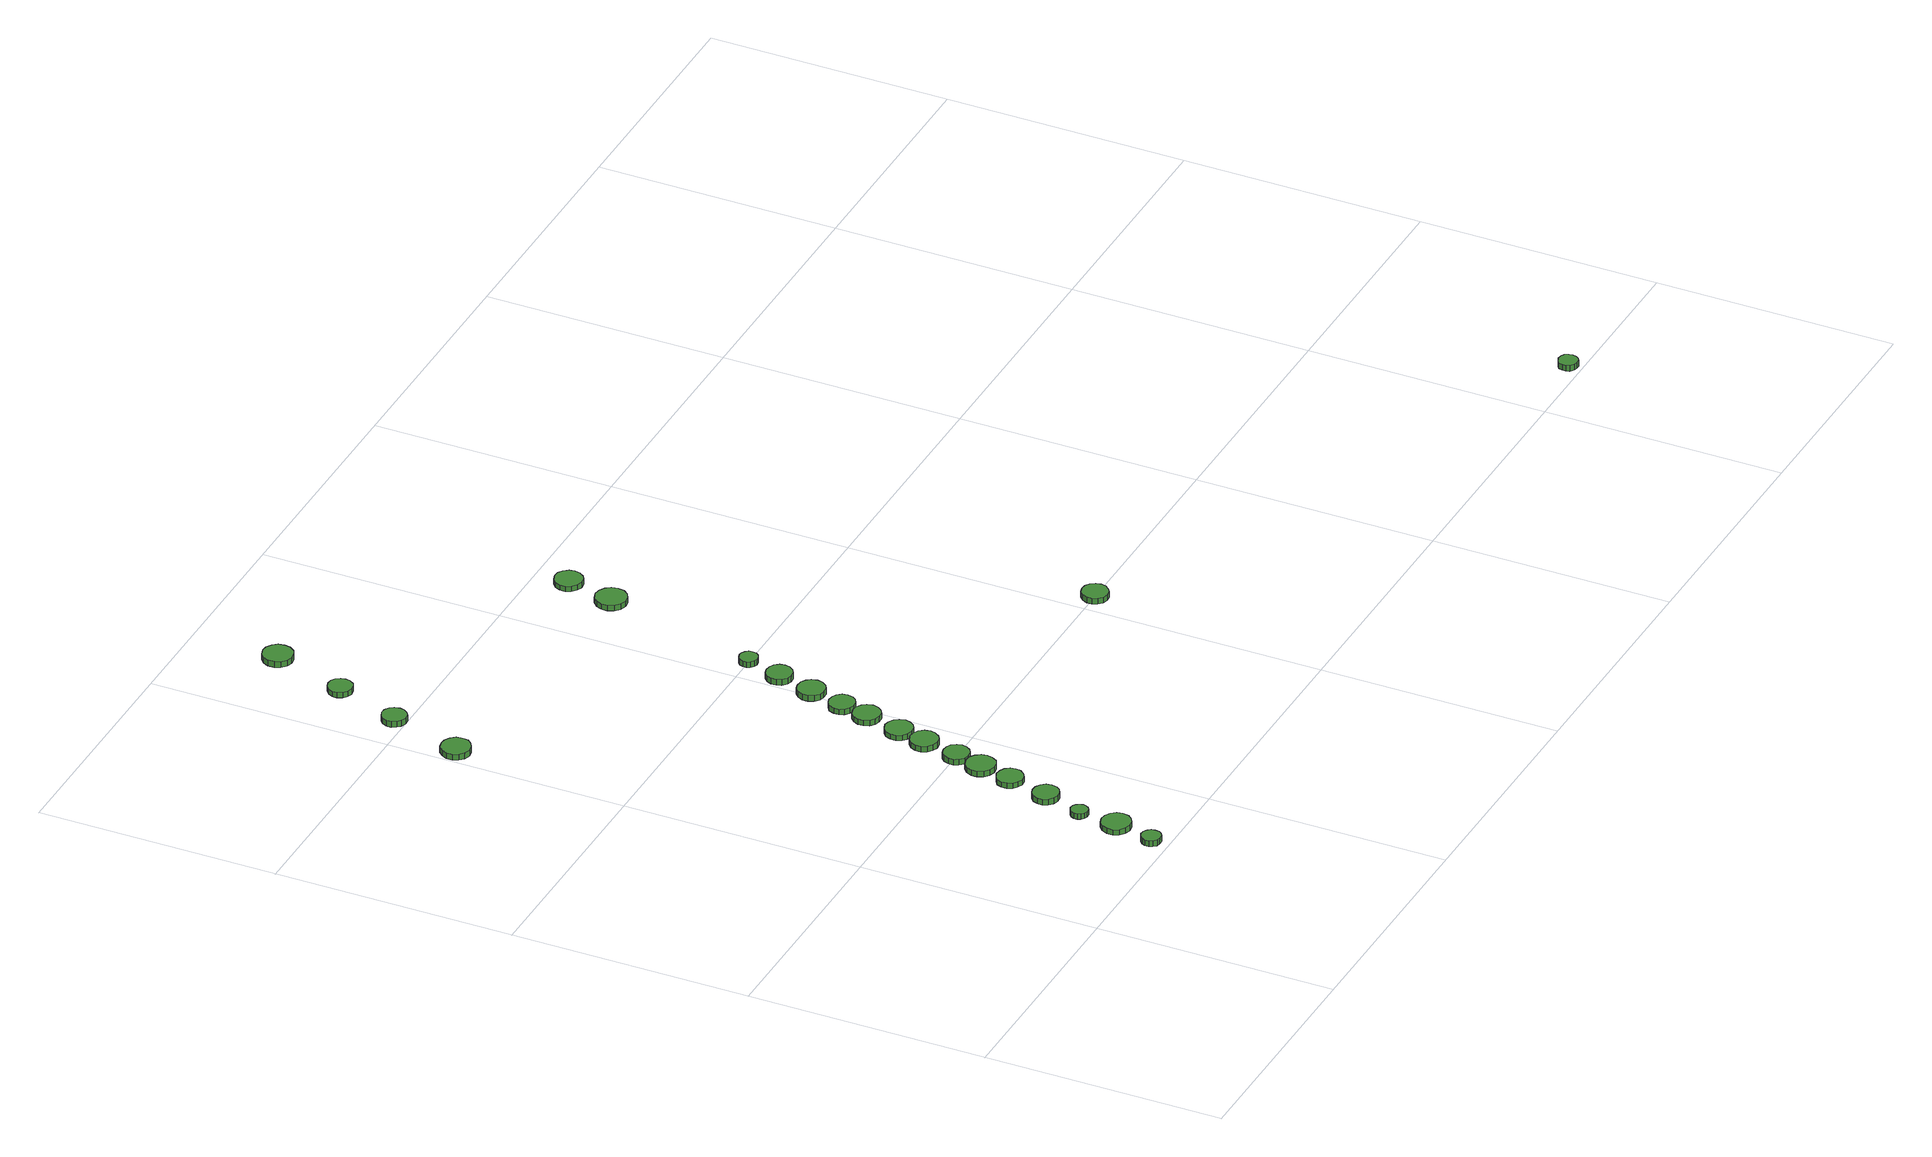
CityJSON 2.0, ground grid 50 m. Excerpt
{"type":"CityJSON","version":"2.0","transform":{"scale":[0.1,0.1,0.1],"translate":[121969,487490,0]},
"CityObjects":{
"tree1":{"type":"SolitaryVegetationObject","attributes":{"function":"something"},"geometry":[{"type":"MultiSurface","lod":"1","boundaries":[[[0,1,2,3,4,5,6,7,8,9,10,11,12,13,14]],[[15,16,17,18,19,20,21,22,23,24,25,26,27,28,29]],[[0,29,28,1]],[[1,28,27,2]],[[2,27,26,3]],[[3,26,25,4]],[[4,25,24,5]],[[5,24,23,6]],[[6,23,22,7]],[[7,22,21,8]],[[8,21,20,9]],[[9,20,19,10]],[[10,19,18,11]],[[11,18,17,12]],[[12,17,16,13]],[[13,16,15,14]],[[14,15,29,0]]]}]},
"tree2":{"type":"SolitaryVegetationObject","attributes":{"function":"something"},"geometry":[{"type":"MultiSurface","lod":"1","boundaries":[[[30,31,32,33,34,35,36,37,38,39,40,41,42,43,44]],[[45,46,47,48,49,50,51,52,53,54,55,56,57,58,59]],[[30,59,58,31]],[[31,58,57,32]],[[32,57,56,33]],[[33,56,55,34]],[[34,55,54,35]],[[35,54,53,36]],[[36,53,52,37]],[[37,52,51,38]],[[38,51,50,39]],[[39,50,49,40]],[[40,49,48,41]],[[41,48,47,42]],[[42,47,46,43]],[[43,46,45,44]],[[44,45,59,30]]]}]},
"tree3":{"type":"SolitaryVegetationObject","attributes":{"function":"something"},"geometry":[{"type":"MultiSurface","lod":"1","boundaries":[[[60,61,62,63,64,65,66,67,68,69,70,71,72,73,74]],[[75,76,77,78,79,80,81,82,83,84,85,86,87,88,89]],[[60,89,88,61]],[[61,88,87,62]],[[62,87,86,63]],[[63,86,85,64]],[[64,85,84,65]],[[65,84,83,66]],[[66,83,82,67]],[[67,82,81,68]],[[68,81,80,69]],[[69,80,79,70]],[[70,79,78,71]],[[71,78,77,72]],[[72,77,76,73]],[[73,76,75,74]],[[74,75,89,60]]]}]},
"tree4":{"type":"SolitaryVegetationObject","attributes":{"function":"something"},"geometry":[{"type":"MultiSurface","lod":"1","boundaries":[[[90,91,92,93,94,95,96,97,98,99,100,101,102,103,104]],[[105,106,107,108,109,110,111,112,113,114,115,116,117,118,119]],[[90,119,118,91]],[[91,118,117,92]],[[92,117,116,93]],[[93,116,115,94]],[[94,115,114,95]],[[95,114,113,96]],[[96,113,112,97]],[[97,112,111,98]],[[98,111,110,99]],[[99,110,109,100]],[[100,109,108,101]],[[101,108,107,102]],[[102,107,106,103]],[[103,106,105,104]],[[104,105,119,90]]]}]},
"tree5":{"type":"SolitaryVegetationObject","attributes":{"function":"something"},"geometry":[{"type":"MultiSurface","lod":"1","boundaries":[[[120,121,122,123,124,125,126,127,128,129,130,131,132,133,134]],[[135,136,137,138,139,140,141,142,143,144,145,146,147,148,149]],[[120,149,148,121]],[[121,148,147,122]],[[122,147,146,123]],[[123,146,145,124]],[[124,145,144,125]],[[125,144,143,126]],[[126,143,142,127]],[[127,142,141,128]],[[128,141,140,129]],[[129,140,139,130]],[[130,139,138,131]],[[131,138,137,132]],[[132,137,136,133]],[[133,136,135,134]],[[134,135,149,120]]]}]},
"tree6":{"type":"SolitaryVegetationObject","attributes":{"function":"something"},"geometry":[{"type":"MultiSurface","lod":"1","boundaries":[[[150,151,152,153,154,155,156,157,158,159,160,161,162,163,164]],[[165,166,167,168,169,170,171,172,173,174,175,176,177,178,179]],[[150,179,178,151]],[[151,178,177,152]],[[152,177,176,153]],[[153,176,175,154]],[[154,175,174,155]],[[155,174,173,156]],[[156,173,172,157]],[[157,172,171,158]],[[158,171,170,159]],[[159,170,169,160]],[[160,169,168,161]],[[161,168,167,162]],[[162,167,166,163]],[[163,166,165,164]],[[164,165,179,150]]]}]},
"tree7":{"type":"SolitaryVegetationObject","attributes":{"function":"something"},"geometry":[{"type":"MultiSurface","lod":"1","boundaries":[[[180,181,182,183,184,185,186,187,188,189,190,191,192,193,194]],[[195,196,197,198,199,200,201,202,203,204,205,206,207,208,209]],[[180,209,208,181]],[[181,208,207,182]],[[182,207,206,183]],[[183,206,205,184]],[[184,205,204,185]],[[185,204,203,186]],[[186,203,202,187]],[[187,202,201,188]],[[188,201,200,189]],[[189,200,199,190]],[[190,199,198,191]],[[191,198,197,192]],[[192,197,196,193]],[[193,196,195,194]],[[194,195,209,180]]]}]},
"tree8":{"type":"SolitaryVegetationObject","attributes":{"function":"something"},"geometry":[{"type":"MultiSurface","lod":"1","boundaries":[[[210,211,212,213,214,215,216,217,218,219,220,221,222,223,224]],[[225,226,227,228,229,230,231,232,233,234,235,236,237,238,239]],[[210,239,238,211]],[[211,238,237,212]],[[212,237,236,213]],[[213,236,235,214]],[[214,235,234,215]],[[215,234,233,216]],[[216,233,232,217]],[[217,232,231,218]],[[218,231,230,219]],[[219,230,229,220]],[[220,229,228,221]],[[221,228,227,222]],[[222,227,226,223]],[[223,226,225,224]],[[224,225,239,210]]]}]},
"tree9":{"type":"SolitaryVegetationObject","attributes":{"function":"something"},"geometry":[{"type":"MultiSurface","lod":"1","boundaries":[[[240,241,242,243,244,245,246,247,248,249,250,251,252,253,254]],[[255,256,257,258,259,260,261,262,263,264,265,266,267,268,269]],[[240,269,268,241]],[[241,268,267,242]],[[242,267,266,243]],[[243,266,265,244]],[[244,265,264,245]],[[245,264,263,246]],[[246,263,262,247]],[[247,262,261,248]],[[248,261,260,249]],[[249,260,259,250]],[[250,259,258,251]],[[251,258,257,252]],[[252,257,256,253]],[[253,256,255,254]],[[254,255,269,240]]]}]},
"tree10":{"type":"SolitaryVegetationObject","attributes":{"function":"something"},"geometry":[{"type":"MultiSurface","lod":"1","boundaries":[[[270,271,272,273,274,275,276,277,278,279,280,281,282,283,284]],[[285,286,287,288,289,290,291,292,293,294,295,296,297,298,299]],[[270,299,298,271]],[[271,298,297,272]],[[272,297,296,273]],[[273,296,295,274]],[[274,295,294,275]],[[275,294,293,276]],[[276,293,292,277]],[[277,292,291,278]],[[278,291,290,279]],[[279,290,289,280]],[[280,289,288,281]],[[281,288,287,282]],[[282,287,286,283]],[[283,286,285,284]],[[284,285,299,270]]]}]},
"tree11":{"type":"SolitaryVegetationObject","attributes":{"function":"something"},"geometry":[{"type":"MultiSurface","lod":"1","boundaries":[[[300,301,302,303,304,305,306,307,308,309,310,311,312,313,314]],[[315,316,317,318,319,320,321,322,323,324,325,326,327,328,329]],[[300,329,328,301]],[[301,328,327,302]],[[302,327,326,303]],[[303,326,325,304]],[[304,325,324,305]],[[305,324,323,306]],[[306,323,322,307]],[[307,322,321,308]],[[308,321,320,309]],[[309,320,319,310]],[[310,319,318,311]],[[311,318,317,312]],[[312,317,316,313]],[[313,316,315,314]],[[314,315,329,300]]]}]},
"tree12":{"type":"SolitaryVegetationObject","attributes":{"function":"something"},"geometry":[{"type":"MultiSurface","lod":"1","boundaries":[[[330,331,332,333,334,335,336,337,338,339,340,341,342,343,344]],[[345,346,347,348,349,350,351,352,353,354,355,356,357,358,359]],[[330,359,358,331]],[[331,358,357,332]],[[332,357,356,333]],[[333,356,355,334]],[[334,355,354,335]],[[335,354,353,336]],[[336,353,352,337]],[[337,352,351,338]],[[338,351,350,339]],[[339,350,349,340]],[[340,349,348,341]],[[341,348,347,342]],[[342,347,346,343]],[[343,346,345,344]],[[344,345,359,330]]]}]},
"tree13":{"type":"SolitaryVegetationObject","attributes":{"function":"something"},"geometry":[{"type":"MultiSurface","lod":"1","boundaries":[[[360,361,362,363,364,365,366,367,368,369,370,371,372,373,374]],[[375,376,377,378,379,380,381,382,383,384,385,386,387,388,389]],[[360,389,388,361]],[[361,388,387,362]],[[362,387,386,363]],[[363,386,385,364]],[[364,385,384,365]],[[365,384,383,366]],[[366,383,382,367]],[[367,382,381,368]],[[368,381,380,369]],[[369,380,379,370]],[[370,379,378,371]],[[371,378,377,372]],[[372,377,376,373]],[[373,376,375,374]],[[374,375,389,360]]]}]},
"tree14":{"type":"SolitaryVegetationObject","attributes":{"function":"something"},"geometry":[{"type":"MultiSurface","lod":"1","boundaries":[[[390,391,392,393,394,395,396,397,398,399,400,401,402,403,404]],[[405,406,407,408,409,410,411,412,413,414,415,416,417,418,419]],[[390,419,418,391]],[[391,418,417,392]],[[392,417,416,393]],[[393,416,415,394]],[[394,415,414,395]],[[395,414,413,396]],[[396,413,412,397]],[[397,412,411,398]],[[398,411,410,399]],[[399,410,409,400]],[[400,409,408,401]],[[401,408,407,402]],[[402,407,406,403]],[[403,406,405,404]],[[404,405,419,390]]]}]},
"tree15":{"type":"SolitaryVegetationObject","attributes":{"function":"something"},"geometry":[{"type":"MultiSurface","lod":"1","boundaries":[[[420,421,422,423,424,425,426,427,428,429,430,431,432,433,434]],[[435,436,437,438,439,440,441,442,443,444,445,446,447,448,449]],[[420,449,448,421]],[[421,448,447,422]],[[422,447,446,423]],[[423,446,445,424]],[[424,445,444,425]],[[425,444,443,426]],[[426,443,442,427]],[[427,442,441,428]],[[428,441,440,429]],[[429,440,439,430]],[[430,439,438,431]],[[431,438,437,432]],[[432,437,436,433]],[[433,436,435,434]],[[434,435,449,420]]]}]},
"tree16":{"type":"SolitaryVegetationObject","attributes":{"function":"something"},"geometry":[{"type":"MultiSurface","lod":"1","boundaries":[[[450,451,452,453,454,455,456,457,458,459,460,461,462,463,464]],[[465,466,467,468,469,470,471,472,473,474,475,476,477,478,479]],[[450,479,478,451]],[[451,478,477,452]],[[452,477,476,453]],[[453,476,475,454]],[[454,475,474,455]],[[455,474,473,456]],[[456,473,472,457]],[[457,472,471,458]],[[458,471,470,459]],[[459,470,469,460]],[[460,469,468,461]],[[461,468,467,462]],[[462,467,466,463]],[[463,466,465,464]],[[464,465,479,450]]]}]},
"tree17":{"type":"SolitaryVegetationObject","attributes":{"function":"something"},"geometry":[{"type":"MultiSurface","lod":"1","boundaries":[[[480,481,482,483,484,485,486,487,488,489,490,491,492,493,494]],[[495,496,497,498,499,500,501,502,503,504,505,506,507,508,509]],[[480,509,508,481]],[[481,508,507,482]],[[482,507,506,483]],[[483,506,505,484]],[[484,505,504,485]],[[485,504,503,486]],[[486,503,502,487]],[[487,502,501,488]],[[488,501,500,489]],[[489,500,499,490]],[[490,499,498,491]],[[491,498,497,492]],[[492,497,496,493]],[[493,496,495,494]],[[494,495,509,480]]]}]},
"tree18":{"type":"SolitaryVegetationObject","attributes":{"function":"something"},"geometry":[{"type":"MultiSurface","lod":"1","boundaries":[[[510,511,512,513,514,515,516,517,518,519,520,521,522,523,524]],[[525,526,527,528,529,530,531,532,533,534,535,536,537,538,539]],[[510,539,538,511]],[[511,538,537,512]],[[512,537,536,513]],[[513,536,535,514]],[[514,535,534,515]],[[515,534,533,516]],[[516,533,532,517]],[[517,532,531,518]],[[518,531,530,519]],[[519,530,529,520]],[[520,529,528,521]],[[521,528,527,522]],[[522,527,526,523]],[[523,526,525,524]],[[524,525,539,510]]]}]},
"tree19":{"type":"SolitaryVegetationObject","attributes":{"function":"something"},"geometry":[{"type":"MultiSurface","lod":"1","boundaries":[[[540,541,542,543,544,545,546,547,548,549,550,551,552,553,554]],[[555,556,557,558,559,560,561,562,563,564,565,566,567,568,569]],[[540,569,568,541]],[[541,568,567,542]],[[542,567,566,543]],[[543,566,565,544]],[[544,565,564,545]],[[545,564,563,546]],[[546,563,562,547]],[[547,562,561,548]],[[548,561,560,549]],[[549,560,559,550]],[[550,559,558,551]],[[551,558,557,552]],[[552,557,556,553]],[[553,556,555,554]],[[554,555,569,540]]]}]},
"tree20":{"type":"SolitaryVegetationObject","attributes":{"function":"something"},"geometry":[{"type":"MultiSurface","lod":"1","boundaries":[[[570,571,572,573,574,575,576,577,578,579,580,581,582,583,584]],[[585,586,587,588,589,590,591,592,593,594,595,596,597,598,599]],[[570,599,598,571]],[[571,598,597,572]],[[572,597,596,573]],[[573,596,595,574]],[[574,595,594,575]],[[575,594,593,576]],[[576,593,592,577]],[[577,592,591,578]],[[578,591,590,579]],[[579,590,589,580]],[[580,589,588,581]],[[581,588,587,582]],[[582,587,586,583]],[[583,586,585,584]],[[584,585,599,570]]]}]},
"tree21":{"type":"SolitaryVegetationObject","attributes":{"function":"something"},"geometry":[{"type":"MultiSurface","lod":"1","boundaries":[[[600,601,602,603,604,605,606,607,608,609,610,611,612,613,614]],[[615,616,617,618,619,620,621,622,623,624,625,626,627,628,629]],[[600,629,628,601]],[[601,628,627,602]],[[602,627,626,603]],[[603,626,625,604]],[[604,625,624,605]],[[605,624,623,606]],[[606,623,622,607]],[[607,622,621,608]],[[608,621,620,609]],[[609,620,619,610]],[[610,619,618,611]],[[611,618,617,612]],[[612,617,616,613]],[[613,616,615,614]],[[614,615,629,600]]]}]},
"tree22":{"type":"SolitaryVegetationObject","attributes":{"function":"something"},"geometry":[{"type":"MultiSurface","lod":"1","boundaries":[[[630,631,632,633,634,635,636,637,638,639,640,641,642,643,644]],[[645,646,647,648,649,650,651,652,653,654,655,656,657,658,659]],[[630,659,658,631]],[[631,658,657,632]],[[632,657,656,633]],[[633,656,655,634]],[[634,655,654,635]],[[635,654,653,636]],[[636,653,652,637]],[[637,652,651,638]],[[638,651,650,639]],[[639,650,649,640]],[[640,649,648,641]],[[641,648,647,642]],[[642,647,646,643]],[[643,646,645,644]],[[644,645,659,630]]]}]}
},
"vertices":[
[340,37,15],[339,45,15],[334,51,15],[327,56,15],[318,57,15],[310,54,15],[304,48,15],[301,41,15],[301,32,15],[304,25,15],[310,19,15],[318,17,15],[327,17,15],[334,22,15],[339,28,15],[339,28,2],[334,22,2],[327,17,2],[318,17,2],[310,19,2],[304,25,2],[301,32,2],[301,41,2],[304,48,2],[310,54,2],[318,57,2],[327,56,2],[334,51,2],[339,45,2],[340,37,2],
[368,119,14],[366,131,14],[358,141,14],[347,147,14],[335,149,14],[323,145,14],[313,137,14],[308,125,14],[308,112,14],[313,101,14],[323,93,14],[335,89,14],[347,90,14],[358,96,14],[366,106,14],[366,106,2],[358,96,2],[347,90,2],[335,89,2],[323,93,2],[313,101,2],[308,112,2],[308,125,2],[313,137,2],[323,145,2],[335,149,2],[347,147,2],[358,141,2],[366,131,2],[368,119,2],
[365,201,13],[363,208,13],[359,214,13],[353,218,13],[345,219,13],[338,216,13],[333,211,13],[330,205,13],[330,197,13],[333,191,13],[338,186,13],[345,183,13],[353,184,13],[359,188,13],[363,194,13],[363,194,1],[359,188,1],[353,184,1],[345,183,1],[338,186,1],[333,191,1],[330,197,1],[330,205,1],[333,211,1],[338,216,1],[345,219,1],[353,218,1],[359,214,1],[363,208,1],[365,201,1],
[63,1370,16],[61,1383,16],[53,1393,16],[42,1399,16],[30,1400,16],[18,1397,16],[9,1388,16],[3,1377,16],[3,1364,16],[9,1353,16],[18,1344,16],[30,1340,16],[42,1342,16],[53,1348,16],[61,1358,16],[61,1358,3],[53,1348,3],[42,1342,3],[30,1340,3],[18,1344,3],[9,1353,3],[3,1364,3],[3,1377,3],[9,1388,3],[18,1397,3],[30,1400,3],[42,1399,3],[53,1393,3],[61,1383,3],[63,1370,3],
[400,284,14],[398,295,14],[391,304,14],[381,310,14],[370,311,14],[360,308,14],[351,300,14],[347,290,14],[347,279,14],[351,269,14],[360,261,14],[370,258,14],[381,259,14],[391,264,14],[398,273,14],[398,273,1],[391,264,1],[381,259,1],[370,258,1],[360,261,1],[351,269,1],[347,279,1],[347,290,1],[351,300,1],[360,308,1],[370,311,1],[381,310,1],[391,304,1],[398,295,1],[400,284,1],
[423,371,13],[421,382,13],[414,391,13],[404,396,13],[393,398,13],[383,394,13],[374,387,13],[370,377,13],[370,365,13],[374,355,13],[383,348,13],[393,344,13],[404,345,13],[414,351,13],[421,360,13],[421,360,1],[414,351,1],[404,345,1],[393,344,1],[383,348,1],[374,355,1],[370,365,1],[370,377,1],[374,387,1],[383,394,1],[393,398,1],[404,396,1],[414,391,1],[421,382,1],[423,371,1],
[104,1522,18],[102,1533,18],[96,1541,18],[87,1547,18],[76,1548,18],[66,1544,18],[59,1537,18],[54,1528,18],[54,1517,18],[59,1508,18],[66,1501,18],[76,1497,18],[87,1498,18],[96,1504,18],[102,1512,18],[102,1512,5],[96,1504,5],[87,1498,5],[76,1497,5],[66,1501,5],[59,1508,5],[54,1517,5],[54,1528,5],[59,1537,5],[66,1544,5],[76,1548,5],[87,1547,5],[96,1541,5],[102,1533,5],[104,1522,5],
[441,440,14],[438,452,14],[431,462,14],[420,469,14],[408,470,14],[396,466,14],[386,458,14],[381,446,14],[381,434,14],[386,422,14],[396,414,14],[408,410,14],[420,411,14],[431,417,14],[438,428,14],[438,428,2],[431,417,2],[420,411,2],[408,410,2],[396,414,2],[386,422,2],[381,434,2],[381,446,2],[386,458,2],[396,466,2],[408,470,2],[420,469,2],[431,462,2],[438,452,2],[441,440,2],
[452,498,15],[449,509,15],[443,518,15],[433,523,15],[422,524,15],[411,521,15],[403,513,15],[399,503,15],[399,492,15],[403,482,15],[411,474,15],[422,471,15],[433,472,15],[443,478,15],[449,487,15],[449,487,2],[443,478,2],[433,472,2],[422,471,2],[411,474,2],[403,482,2],[399,492,2],[399,503,2],[403,513,2],[411,521,2],[422,524,2],[433,523,2],[443,518,2],[449,509,2],[452,498,2],
[472,574,14],[469,586,14],[462,596,14],[452,601,14],[440,603,14],[429,599,14],[420,591,14],[415,580,14],[415,568,14],[420,557,14],[429,550,14],[440,546,14],[452,547,14],[462,553,14],[469,563,14],[469,563,1],[462,553,1],[452,547,1],[440,546,1],[429,550,1],[420,557,1],[415,568,1],[415,580,1],[420,591,1],[429,599,1],[440,603,1],[452,601,1],[462,596,1],[469,586,1],[472,574,1],
[149,1658,20],[147,1668,20],[141,1677,20],[132,1682,20],[122,1683,20],[112,1680,20],[104,1673,20],[99,1663,20],[99,1653,20],[104,1643,20],[112,1636,20],[122,1633,20],[132,1634,20],[141,1639,20],[147,1648,20],[147,1648,8],[141,1639,8],[132,1634,8],[122,1633,8],[112,1636,8],[104,1643,8],[99,1653,8],[99,1663,8],[104,1673,8],[112,1680,8],[122,1683,8],[132,1682,8],[141,1677,8],[147,1668,8],[149,1658,8],
[486,634,14],[483,646,14],[476,655,14],[466,661,14],[454,663,14],[443,659,14],[434,651,14],[429,640,14],[429,628,14],[434,617,14],[443,610,14],[454,606,14],[466,607,14],[476,613,14],[483,623,14],[483,623,2],[476,613,2],[466,607,2],[454,606,2],[443,610,2],[434,617,2],[429,628,2],[429,640,2],[434,651,2],[443,659,2],[454,663,2],[466,661,2],[476,655,2],[483,646,2],[486,634,2],
[504,711,16],[501,723,16],[494,732,16],[484,738,16],[472,739,16],[461,736,16],[452,728,16],[447,717,16],[447,705,16],[452,694,16],[461,686,16],[472,683,16],[484,684,16],[494,690,16],[501,699,16],[501,699,4],[494,690,4],[484,684,4],[472,683,4],[461,686,4],[452,694,4],[447,705,4],[447,717,4],[452,728,4],[461,736,4],[472,739,4],[484,738,4],[494,732,4],[501,723,4],[504,711,4],
[202,1812,23],[200,1825,23],[192,1835,23],[181,1842,23],[168,1843,23],[156,1839,23],[146,1830,23],[141,1819,23],[141,1806,23],[146,1794,23],[156,1785,23],[168,1781,23],[181,1783,23],[192,1789,23],[200,1800,23],[200,1800,10],[192,1789,10],[181,1783,10],[168,1781,10],[156,1785,10],[146,1794,10],[141,1806,10],[141,1819,10],[146,1830,10],[156,1839,10],[168,1843,10],[181,1842,10],[192,1835,10],[200,1825,10],[202,1812,10],
[515,770,16],[513,781,16],[506,790,16],[496,795,16],[485,796,16],[475,793,16],[466,786,16],[462,775,16],[462,764,16],[466,754,16],[475,747,16],[485,743,16],[496,744,16],[506,750,16],[513,759,16],[513,759,4],[506,750,4],[496,744,4],[485,743,4],[475,747,4],[466,754,4],[462,764,4],[462,775,4],[466,786,4],[475,793,4],[485,796,4],[496,795,4],[506,790,4],[513,781,4],[515,770,4],
[533,842,19],[530,854,19],[523,863,19],[513,869,19],[501,870,19],[490,867,19],[481,859,19],[476,848,19],[476,836,19],[481,825,19],[490,817,19],[501,814,19],[513,815,19],[523,821,19],[530,830,19],[530,830,6],[523,821,6],[513,815,6],[501,814,6],[490,817,6],[481,825,6],[476,836,6],[476,848,6],[481,859,6],[490,867,6],[501,870,6],[513,869,6],[523,863,6],[530,854,6],[533,842,6],
[550,919,22],[548,930,22],[541,939,22],[531,944,22],[520,945,22],[510,942,22],[501,934,22],[497,924,22],[497,913,22],[501,903,22],[510,895,22],[520,892,22],[531,893,22],[541,899,22],[548,908,22],[548,908,9],[541,899,9],[531,893,9],[520,892,9],[510,895,9],[501,903,9],[497,913,9],[497,924,9],[501,934,9],[510,942,9],[520,945,9],[531,944,9],[541,939,9],[548,930,9],[550,919,9],
[557,991,28],[556,999,28],[551,1005,28],[544,1009,28],[537,1010,28],[529,1007,28],[523,1002,28],[520,995,28],[520,987,28],[523,980,28],[529,975,28],[537,972,28],[544,973,28],[551,977,28],[556,983,28],[556,983,15],[551,977,15],[544,973,15],[537,972,15],[529,975,15],[523,980,15],[520,987,15],[520,995,15],[523,1002,15],[529,1007,15],[537,1010,15],[544,1009,15],[551,1005,15],[556,999,15],[557,991,15],
[646,1318,29],[644,1331,29],[636,1341,29],[624,1348,29],[611,1350,29],[598,1345,29],[588,1336,29],[583,1324,29],[583,1311,29],[588,1299,29],[598,1290,29],[611,1285,29],[624,1287,29],[636,1294,29],[644,1304,29],[644,1304,17],[636,1294,17],[624,1287,17],[611,1285,17],[598,1290,17],[588,1299,17],[583,1311,17],[583,1324,17],[588,1336,17],[598,1345,17],[611,1350,17],[624,1348,17],[636,1341,17],[644,1331,17],[646,1318,17],
[665,1418,30],[662,1429,30],[655,1439,30],[645,1445,30],[633,1446,30],[622,1442,30],[613,1434,30],[608,1423,30],[608,1412,30],[613,1401,30],[622,1393,30],[633,1389,30],[645,1390,30],[655,1396,30],[662,1406,30],[662,1406,18],[655,1396,18],[645,1390,18],[633,1389,18],[622,1393,18],[613,1401,18],[608,1412,18],[608,1423,18],[613,1434,18],[622,1442,18],[633,1446,18],[645,1445,18],[655,1439,18],[662,1429,18],[665,1418,18],
[1059,492,26],[1057,503,26],[1050,512,26],[1041,518,26],[1030,519,26],[1019,516,26],[1011,508,26],[1006,498,26],[1006,487,26],[1011,477,26],[1019,469,26],[1030,466,26],[1041,467,26],[1050,473,26],[1057,482,26],[1057,482,13],[1050,473,13],[1041,467,13],[1030,466,13],[1019,469,13],[1011,477,13],[1006,487,13],[1006,498,13],[1011,508,13],[1019,516,13],[1030,519,13],[1041,518,13],[1050,512,13],[1057,503,13],[1059,492,13],
[2171,22,25],[2169,30,25],[2165,37,25],[2158,41,25],[2149,42,25],[2142,39,25],[2135,34,25],[2132,26,25],[2132,18,25],[2135,11,25],[2142,5,25],[2149,3,25],[2158,3,25],[2165,7,25],[2169,14,25],[2169,14,12],[2165,7,12],[2158,3,12],[2149,3,12],[2142,5,12],[2135,11,12],[2132,18,12],[2132,26,12],[2135,34,12],[2142,39,12],[2149,42,12],[2158,41,12],[2165,37,12],[2169,30,12],[2171,22,12]
]}
